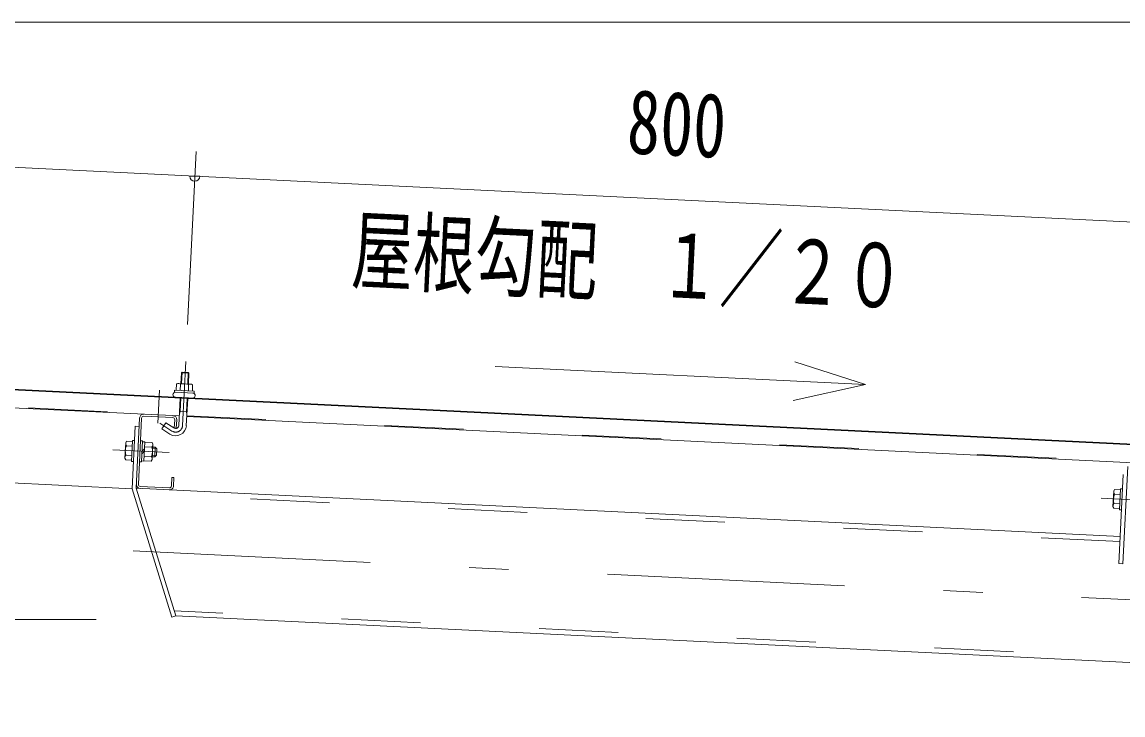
# Model space of a CAD drawing. Units: millimetres, scale not verified. Extents: x -25898 to 25908, y -10500 to 10500.
# Drawn here: x 16338 to 18564, y 6782 to 8182 of the extents above; entities that cross this region are included whole.
import ezdxf
from ezdxf.enums import TextEntityAlignment as Align

# ---------------------------------------------------------------- set-up
doc = ezdxf.new("R2010")
doc.units = ezdxf.units.MM
doc.header["$LTSCALE"] = 40
doc.linetypes.add('USER2', pattern=[10, 4, -6])
doc.linetypes.add('USER3', pattern=[24, 12, -5, 2, -5])
for name, color, linetype, lineweight in [('0-6_2-02BOLD', 7, 'Continuous', 18), ('0-7_2-12HIDDEN', 3, 'USER2', 18), ('0-8_2-22CENTER', 3, 'USER3', 18), ('0-9_2-42THIN', 4, 'Continuous', 18), ('0-A_2-52DIM', 3, 'Continuous', 18)]:
    doc.layers.add(name, color=color, linetype=linetype, lineweight=lineweight)
doc.styles.add('ＭＳ ゴシック', font='')
doc.styles.get('ＭＳ ゴシック').set_extended_font_data('MS Gothic')

msp = doc.modelspace()

# ---------------------------------------------------------------- linework, layer by layer
at = {"layer": '0-6_2-02BOLD'}
for p, q in [((20835.1, 7218.25), (15807.89, 7464.12)), ((15807.96, 7465.37), (20835.16, 7219.5)), ((16660.13, 7473.84), (16675.11, 7473.11)), ((16657.75, 7437.82), (16658.38, 7450.61)), ((16674.59, 7449.82), (16673.96, 7437.03)), ((16655.85, 7386.35), (15950.95, 7420.83)), ((16654.93, 7367.47), (16657.62, 7422.56)), ((16672.61, 7421.83), (16669.91, 7366.74)), ((16671.28, 7394.9), (16656.31, 7395.63)), ((16568.62, 7240.44), (16575.55, 7382.27)), ((16579.55, 7382.08), (16573, 7248.23)), ((16583.74, 7385.88), (16642.67, 7382.99)), ((18653.46, 7288.65), (16670.84, 7385.62)), ((16548.77, 7325.9), (16560.76, 7325.31)), ((16581.23, 7334.44), (16586.22, 7334.19)), ((16585.73, 7324.09), (16600.22, 7323.38)), ((16600.68, 7332.75), (16586.19, 7333.46)), ((16559.84, 7306.57), (16547.85, 7307.16)), ((16580.03, 7309.97), (16585.27, 7314.72)), ((16585.51, 7319.71), (16580.28, 7314.96)), ((16599.31, 7304.64), (16584.81, 7305.35)), ((16559.26, 7294.72), (16563.26, 7294.52)), ((16579.24, 7293.74), (16575.24, 7293.93)), ((15917.62, 7270.77), (16560.59, 7239.31)), ((16568.62, 7240.44), (18558.24, 7143.13)), ((16576.81, 7244.05), (16635.74, 7241.17)), ((18558.37, 7227.61), (18546.38, 7228.2)), ((18545.47, 7209.46), (18557.45, 7208.87)), ((18556.87, 7197.02), (18560.87, 7196.82))]:
    msp.add_line(p, q, dxfattribs=at)
for points in [[(16659.06, 7451.84), (16660.13, 7473.84), (16661.44, 7475.03), (16673.92, 7474.43), (16675.11, 7473.11), (16674.04, 7451.1)], [(16682.08, 7436.63), (16682.7, 7449.42), (16680.59, 7450.78), (16652.5, 7452.16), (16650.27, 7451.01), (16649.64, 7438.22)], [(16644.82, 7362.28), (16628.44, 7372.83), (16620.31, 7360.23), (16636.69, 7349.67)], [(16646.47, 7378.8), (16645.64, 7361.82), (16649.64, 7361.63), (16650.47, 7378.61)], [(16560.56, 7239.42), (16566.73, 7365.67), (16574.73, 7365.29)], [(16561.21, 7334.68), (16549.22, 7335.27), (16547.34, 7332.34), (16545.8, 7300.88)], [(16559.26, 7294.72), (16561.34, 7337.16), (16565.33, 7336.97)], [(16579.24, 7293.74), (16581.32, 7336.19), (16577.32, 7336.38)], [(16586.22, 7334.19), (16584.31, 7295.24), (16579.32, 7295.48)], [(16584.36, 7295.97), (16598.84, 7295.26), (16600.73, 7298.19), (16602.27, 7329.65), (16600.68, 7332.75)], [(16601.99, 7323.91), (16606.98, 7323.67), (16606, 7303.69), (16601.01, 7303.94)], [(16606.98, 7323.67), (16610.55, 7319.74), (16609.93, 7307.25), (16606, 7303.69)], [(16545.8, 7300.88), (16547.39, 7297.78), (16559.38, 7297.2)], [(18564.35, 7267.98), (18555.55, 7088.2), (18563.55, 7087.8), (18573.17, 7284.57)], [(16639.93, 7244.96), (16640.75, 7261.94), (16644.75, 7261.75), (16643.92, 7244.77)], [(16560.56, 7239.42), (16640.82, 6980.15), (16648.46, 6982.51)], [(20738.71, 6782.18), (16648.55, 6982.23), (16568.62, 7240.43)], [(18544.95, 7234.64), (18543.41, 7203.18), (18545, 7200.08), (18557, 7199.5)], [(18558.83, 7236.98), (18546.84, 7237.57), (18544.95, 7234.64)], [(18556.87, 7197.02), (18558.95, 7239.46), (18562.95, 7239.27)]]:
    msp.add_lwpolyline(points, dxfattribs=at)
msp.add_lwpolyline([(16645.88, 7438.4), (16645.69, 7434.41), (16685.64, 7432.45), (16685.83, 7436.45)], close=True, dxfattribs=at)
for centre, radius, start, end in [((16654.03, 7444.89), 7.19, 52.81573, 112.81573), ((16665.23, 7424.63), 26.87, 69.61203, 104.78795), ((16678.36, 7443.7), 7.19, 61.58424, 121.58424), ((16647.94, 7429.29), 5, 87.1998, 267.1998), ((16682.9, 7427.58), 5, 267.20061, 87.20061), ((16583.55, 7381.88), 8, 87.1973, 177.1973), ((16583.55, 7381.88), 4, 87.1973, 177.1973), ((16642.48, 7379), 4, 357.2092, 87.20122), ((16642.48, 7379), 8, 357.20143, 87.20122), ((16648.38, 7367.79), 21.56, 237.2, 357.2), ((16648.38, 7367.79), 6.57, 237.2, 357.2), ((16572.68, 7315.33), 26.15, 156.17365, 198.22446), ((16554.44, 7330.32), 7.19, 177.19905, 217.92587), ((16575.38, 7315.2), 26.15, 336.17365, 18.22446), ((16595.01, 7328.33), 7.19, 316.47223, 357.19905), ((16553.06, 7302.2), 7.19, 136.47223, 177.19905), ((16593.63, 7300.22), 7.19, 357.19905, 37.92587), ((16577, 7248.04), 8, 177.1973, 267.18845), ((16577, 7248.04), 4, 177.1973, 267.18845), ((16635.93, 7245.16), 8, 267.19952, 357.20207), ((16635.93, 7245.16), 4, 267.19952, 357.2092), ((18570.3, 7217.63), 26.15, 156.17365, 198.22446), ((18552.05, 7232.62), 7.19, 177.19905, 217.92587), ((18550.67, 7204.5), 7.19, 136.47223, 177.19905)]:
    msp.add_arc(centre, radius, start, end, dxfattribs=at)
at = {"layer": '0-7_2-12HIDDEN'}
for p, q in [((15951.01, 7422.08), (16655.91, 7387.6)), ((16670.9, 7386.87), (18653.52, 7289.9)), ((18557.73, 7132.64), (16571.92, 7229.76)), ((20739.23, 6792.67), (16645.24, 6992.9))]:
    msp.add_line(p, q, dxfattribs=at)
at = {"layer": '0-8_2-22CENTER'}
for p, q in [((16668.74, 7496.35), (16662.42, 7367.1)), ((16612.59, 7371.95), (16615.84, 7438.37)), ((16640.76, 7355.97), (16616.07, 7371.88)), ((16521.6, 7317.84), (16635.21, 7312.27)), ((18632.82, 7214.57), (18519.21, 7220.14)), ((16562.41, 7113.59), (20744.92, 6909.03))]:
    msp.add_line(p, q, dxfattribs=at)
msp.add_arc((16648.38, 7367.79), 14.06, 237.2, 357.2, dxfattribs=at)
at = {"layer": '0-9_2-42THIN'}
for p, q in [((16661.44, 7475.03), (16660.31, 7451.78)), ((16672.79, 7451.16), (16673.93, 7474.42)), ((16657.56, 7395.57), (16658.87, 7422.5)), ((16656.07, 7390.97), (16657.56, 7395.57)), ((16601.14, 7306.43), (16608.63, 7306.07)), ((16609.36, 7321.05), (16601.87, 7321.42))]:
    msp.add_line(p, q, dxfattribs=at)
msp.add_lwpolyline([(16671.36, 7421.89), (16670.04, 7394.96), (16671.06, 7390.23)], dxfattribs=at)
at = {"layer": '0-A_2-52DIM'}
for p, q in [((21870.78, 8182.46), (15708.28, 8182.46)), ((20682.28, 7675.51), (15738.19, 7917.3)), ((16672.41, 7571.26), (16689.5, 7920.84)), ((16697.06, 7870.91), (16677.06, 7870.91)), ((17896.49, 7417.98), (18043.1, 7449.68)), ((16487.65, 6974.93), (14233.28, 6974.93))]:
    msp.add_line(p, q, dxfattribs=at)
msp.add_lwpolyline([(17294, 7486.31), (18043.1, 7449.68), (17900.28, 7495.53)], dxfattribs=at)
msp.add_arc((16687.06, 7870.91), 10, 180, 0, dxfattribs=at)

# ---------------------------------------------------------------- texts
at = {"layer": '0-A_2-52DIM', "color": 7, "style": 'ＭＳ ゴシック'}
for s, width, p in [('800', 0.75, (17557.06, 7878.41)), ('屋根勾配\u3000１／２０', 0.7, (17000.12, 7618.93))]:
    msp.add_text(s, height=130.2, rotation=357.2, dxfattribs=dict(at, width=width)).set_placement(p, align=Align.BOTTOM_LEFT)

doc.saveas('drawing.dxf')
